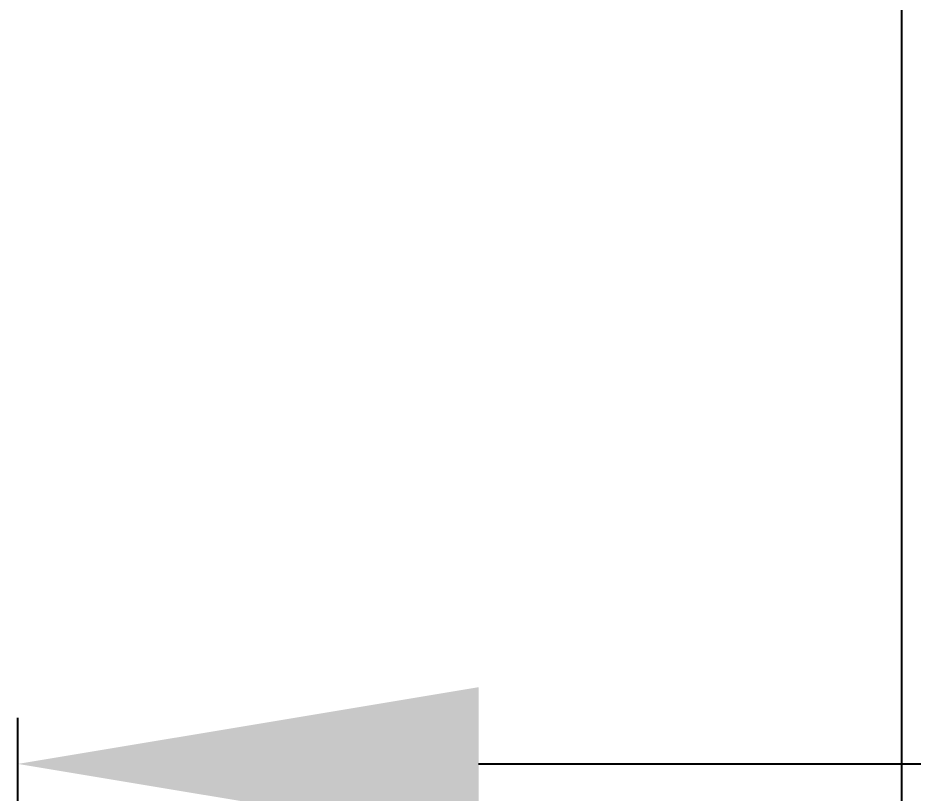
# Model space of a CAD drawing. Header units: millimetres. Extents: x -283029 to -254660, y -24907 to 10674.
# Drawn here: x -279151.1 to -279034.5, y -17700.9 to -17599.9 of the extents above; entities that cross this region are included whole.
import ezdxf

# ---------------------------------------------------------------- set-up
doc = ezdxf.new("R2010")
doc.units = ezdxf.units.MM
doc.header["$LTSCALE"] = 100
doc.header["$PDMODE"] = 3
doc.dimstyles.new('ISO-25', dxfattribs={"dimtxt": 18, "dimasz": 60, "dimexe": 6, "dimexo": 6, "dimgap": 15, "dimtad": 1, "dimdec": 0, "dimlunit": 3, "dimtxsty": 'Standard', "dimcen": 2.5, "dimclrd": 1, "dimclre": 1, "dimclrt": 1, "dimadec": 0, "dimazin": 0, "dimtfac": 1, "dimtdec": 0, "dimtmove": 0, "dimatfit": 3, "dimfxl": 1, "dimarcsym": 0})

# ---------------------------------------------------------------- blocks, each defined once
blk = doc.blocks.new('*D419')
at = {"color": 1, "lineweight": -2, "transparency": 16777216}
for p, q in [((-279151.11, -17724.62), (-279151.11, -17691.12)), ((-278713.47, -17714.84), (-278713.47, -17691.12)), ((-279091.11, -17697.12), (-278773.47, -17697.12))]:
    blk.add_line(p, q, dxfattribs=at)
at = {"color": 1, "transparency": 16777216}
for points in [[(-279091.11, -17687.12), (-279091.11, -17707.12), (-279151.11, -17697.12)], [(-278773.47, -17687.12), (-278773.47, -17707.12), (-278713.47, -17697.12)]]:
    blk.add_solid(points, dxfattribs=at)
at = {"layer": 'Defpoints', "color": 0, "transparency": 16777216}
for p in [(-278713.47, -17697.12), (-278713.47, -17720.84), (-279151.11, -17730.62)]:
    blk.add_point(p, dxfattribs=at)
at = {"color": 1, "transparency": 16777216, "insert": (-278932.29, -17673.12), "char_height": 18, "attachment_point": 5}
blk.add_mtext('36\'-6"', dxfattribs=at)

msp = doc.modelspace()

# ---------------------------------------------------------------- linework, layer by layer
at = {"color": 2}
msp.add_line((-279036, -17704.1), (-279036, -17365.66), dxfattribs=at)

# ---------------------------------------------------------------- dimensions: what is measured, and where the dimension line sits
at = {"color": 3}
dim = msp.add_linear_dim(base=(-278713.47, -17697.12), p1=(-279151.11, -17730.62), p2=(-278713.47, -17720.84), dimstyle='ISO-25', dxfattribs=at)
dim.commit()
dim.dimension.update_dxf_attribs({"geometry": '*D419', "text_midpoint": (-278932.29, -17673.12)})

doc.saveas('drawing.dxf')
